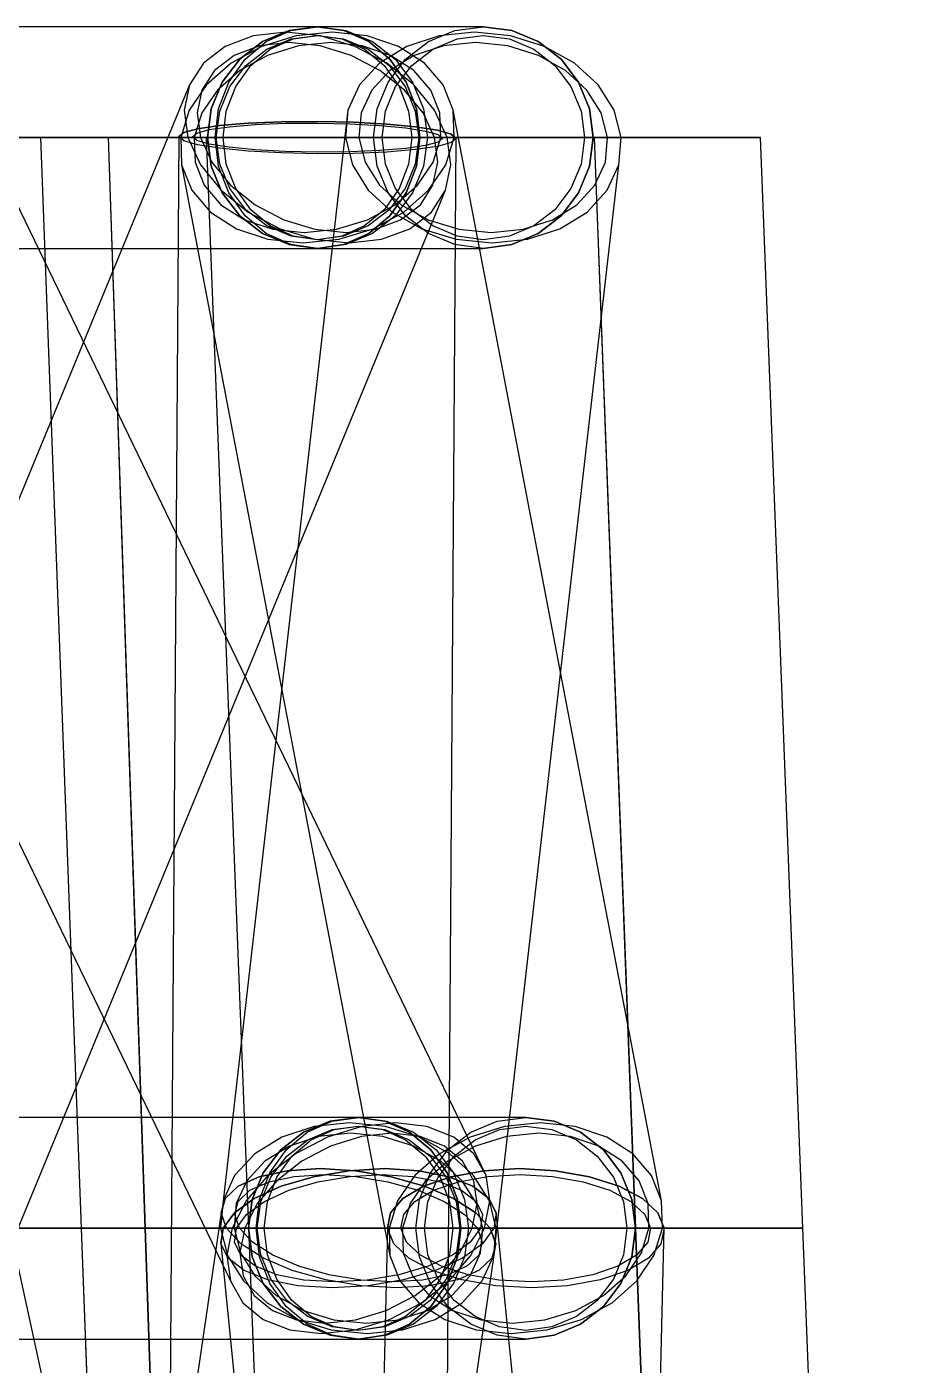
# Model space of a CAD drawing. Header units: millimetres. Extents: x -123812 to 252100, y -3000 to 639000.
# Drawn here: x 8085 to 9703, y 494749 to 497203 of the extents above; entities that cross this region are included whole.
import ezdxf

# ---------------------------------------------------------------- set-up
doc = ezdxf.new("R2010")
doc.units = ezdxf.units.MM
doc.layers.add('D-STR-STRC', color=7, linetype='Continuous', lineweight=25)

msp = doc.modelspace()

# ---------------------------------------------------------------- linework, layer by layer
at = {"layer": 'D-STR-STRC'}
for points in [[(8029.2, 494903.4), (8853.1, 496903.4), (8862.9, 496950), (8855.9, 497000), (8832.8, 497050), (8795.1, 497096.6), (8745.2, 497136.5), (8686.8, 497167.2), (8623.6, 497186.5), (8560.1, 497193.1), (8500.6, 497186.5), (8449, 497167.2), (8409, 497136.5), (8383.3, 497096.6), (7559.3, 495096.6)], [(7726.9, 496796.8), (8618.2, 496796.8), (8666.8, 496803.7), (8712.1, 496824), (8751, 496856.3), (8780.8, 496898.4), (8799.5, 496947.4), (8805.9, 497000), (8799.5, 497052.6), (8780.8, 497101.6), (8751, 497143.7), (8712.1, 497176), (8666.8, 497196.3), (8618.2, 497203.2), (7726.9, 497203.2)], [(7726.9, 496796.8), (8618.2, 496796.8), (8666.8, 496803.7), (8712.1, 496824), (8751, 496856.3), (8780.8, 496898.4), (8799.5, 496947.4), (8805.9, 497000), (8799.5, 497052.6), (8780.8, 497101.6), (8751, 497143.7), (8712.1, 497176), (8666.8, 497196.3), (8618.2, 497203.2), (7726.9, 497203.2)], [(7492.5, 496903.4), (8458.9, 494903.4), (8481.6, 494863.5), (8518.7, 494832.8), (8567.6, 494813.5), (8625.2, 494806.9), (8687.4, 494813.5), (8750, 494832.8), (8808.7, 494863.5), (8859.6, 494903.4), (8899.2, 494950), (8924.7, 495000), (8934.4, 495050), (8927.7, 495096.6), (7961.3, 497096.6)], [(8721.8, 474998.3), (8872.2, 496998.3), (8863.5, 497006), (8838.2, 497013.3), (8797.8, 497019.7), (8745.2, 497024.8), (8683.9, 497028.1), (8618.2, 497029.6), (8552.5, 497029), (8491.2, 497026.5), (8438.6, 497022.1), (8398.2, 497016.3), (8372.9, 497009.3), (8364.2, 497001.7), (8213.8, 475001.7)], [(7794.2, 494796.8), (8693.3, 494796.8), (8741.9, 494803.7), (8787.2, 494824), (8826.1, 494856.3), (8855.9, 494898.4), (8874.7, 494947.4), (8881.1, 495000), (8874.7, 495052.6), (8855.9, 495101.6), (8826.1, 495143.7), (8787.2, 495176), (8741.9, 495196.3), (8693.3, 495203.2), (7794.2, 495203.2)], [(7794.2, 494796.8), (8693.3, 494796.8), (8741.9, 494803.7), (8787.2, 494824), (8826.1, 494856.3), (8855.9, 494898.4), (8874.7, 494947.4), (8881.1, 495000), (8874.7, 495052.6), (8855.9, 495101.6), (8826.1, 495143.7), (8787.2, 495176), (8741.9, 495196.3), (8693.3, 495203.2), (7794.2, 495203.2)], [(9129.2, 490054.6), (8042.3, 495054.6), (8028, 495077.3), (7997.8, 495094.6), (7953.8, 495105.5), (7898.8, 495109.3), (7836.8, 495105.5), (7771.8, 495094.6), (7708.4, 495077.3), (7650.8, 495054.6), (7603, 495028.3), (7568.2, 495000), (7548.8, 494971.7), (7546.2, 494945.4), (8633.1, 489945.4)], [(8214.3, 489971.7), (8945.1, 494971.7), (8935.1, 495000), (8908.7, 495028.3), (8867.5, 495054.6), (8814.6, 495077.3), (8753.3, 495094.6), (8688, 495105.5), (8623, 495109.3), (8562.8, 495105.5), (8511.6, 495094.6), (8472.7, 495077.3), (8448.8, 495054.6), (8441.6, 495028.3), (7710.9, 490028.3)], [(9446.8, 490028.3), (8945.7, 495028.3), (8932.5, 495054.6), (8903, 495077.3), (8859.3, 495094.6), (8804.2, 495105.5), (8741.6, 495109.3), (8675.6, 495105.5), (8610.9, 495094.6), (8551.8, 495077.3), (8502.4, 495054.6), (8466, 495028.3), (8445, 495000), (8441, 494971.7), (8942.1, 489971.7)], [(9134.8, 490000), (9253.7, 495000), (9242.1, 495028.3), (9214, 495054.6), (9171.3, 495077.3), (9116.9, 495094.6), (9054.6, 495105.5), (8988.6, 495109.3), (8923.3, 495105.5), (8863.3, 495094.6), (8812.5, 495077.3), (8774.6, 495054.6), (8752, 495028.3), (8746.3, 495000), (8627.5, 490000)]]:
    msp.add_lwpolyline(points, dxfattribs=at)
for points in [[(8367.6, 497000), (8369.2, 496950), (8751, 494950), (8769.5, 494903.4), (8803.8, 494863.5), (8851.4, 494832.8), (8909.1, 494813.5), (8973.1, 494806.9), (9038.9, 494813.5), (9102, 494832.8), (9158.2, 494863.5), (9203.6, 494903.4), (9235.1, 494950), (9250.6, 495000), (9249, 495050), (8867.2, 497050), (8848.7, 497096.6), (8814.4, 497136.5), (8766.8, 497167.2), (8709.1, 497186.5), (8645.1, 497193.1), (8579.3, 497186.5), (8516.2, 497167.2), (8460, 497136.5), (8414.6, 497096.6), (8383.1, 497050)], [(8367.6, 497000), (8369.2, 496950), (8387.7, 496903.4), (8422, 496863.5), (8469.6, 496832.8), (8527.3, 496813.5), (8591.3, 496806.9), (8657.1, 496813.5), (8720.2, 496832.8), (8776.4, 496863.5), (8821.8, 496903.4), (8853.3, 496950), (8868.8, 497000), (8867.2, 497050), (8848.7, 497096.6), (8814.4, 497136.5), (8766.8, 497167.2), (8709.1, 497186.5), (8645.1, 497193.1), (8579.3, 497186.5), (8516.2, 497167.2), (8460, 497136.5), (8414.6, 497096.6), (8383.1, 497050)], [(8380.5, 497000), (8403.6, 496950), (8441.4, 496903.4), (8491.2, 496863.5), (8549.6, 496832.8), (8612.8, 496813.5), (8676.3, 496806.9), (8735.8, 496813.5), (8787.4, 496832.8), (8827.4, 496863.5), (8853.1, 496903.4), (8862.9, 496950), (8855.9, 497000), (8832.8, 497050), (8795.1, 497096.6), (8745.2, 497136.5), (8686.8, 497167.2), (8623.6, 497186.5), (8560.1, 497193.1), (8500.6, 497186.5), (8449, 497167.2), (8409, 497136.5), (8383.3, 497096.6), (8373.5, 497050)], [(8416.7, 497000), (8423.6, 496947.4), (8443.7, 496898.4), (8475.8, 496856.3), (8517.5, 496824), (8566.1, 496803.7), (8618.2, 496796.8), (8922.2, 496796.8), (8974.4, 496803.7), (9023, 496824), (9064.7, 496856.3), (9096.7, 496898.4), (9116.8, 496947.4), (9123.7, 497000), (9116.8, 497052.6), (9096.7, 497101.6), (9064.7, 497143.7), (9023, 497176), (8974.4, 497196.3), (8922.2, 497203.2), (8618.2, 497203.2), (8566.1, 497196.3), (8517.5, 497176), (8475.8, 497143.7), (8443.7, 497101.6), (8423.6, 497052.6)], [(8819.7, 497000), (8812.8, 496947.4), (8792.7, 496898.4), (8760.7, 496856.3), (8718.9, 496824), (8670.3, 496803.7), (8618.2, 496796.8), (8566.1, 496803.7), (8517.5, 496824), (8475.8, 496856.3), (8443.7, 496898.4), (8423.6, 496947.4), (8416.7, 497000), (8423.6, 497052.6), (8443.7, 497101.6), (8475.8, 497143.7), (8517.5, 497176), (8566.1, 497196.3), (8618.2, 497203.2), (8670.3, 497196.3), (8718.9, 497176), (8760.7, 497143.7), (8792.7, 497101.6), (8812.8, 497052.6)], [(8416.7, 497000), (8423.6, 496947.4), (8443.7, 496898.4), (8475.8, 496856.3), (8517.5, 496824), (8566.1, 496803.7), (8618.2, 496796.8), (8922.2, 496796.8), (8974.4, 496803.7), (9023, 496824), (9064.7, 496856.3), (9096.7, 496898.4), (9116.8, 496947.4), (9123.7, 497000), (9116.8, 497052.6), (9096.7, 497101.6), (9064.7, 497143.7), (9023, 497176), (8974.4, 497196.3), (8922.2, 497203.2), (8618.2, 497203.2), (8566.1, 497196.3), (8517.5, 497176), (8475.8, 497143.7), (8443.7, 497101.6), (8423.6, 497052.6)], [(8819.7, 497000), (8812.8, 496947.4), (8792.7, 496898.4), (8760.7, 496856.3), (8718.9, 496824), (8670.3, 496803.7), (8618.2, 496796.8), (8566.1, 496803.7), (8517.5, 496824), (8475.8, 496856.3), (8443.7, 496898.4), (8423.6, 496947.4), (8416.7, 497000), (8423.6, 497052.6), (8443.7, 497101.6), (8475.8, 497143.7), (8517.5, 497176), (8566.1, 497196.3), (8618.2, 497203.2), (8670.3, 497196.3), (8718.9, 497176), (8760.7, 497143.7), (8792.7, 497101.6), (8812.8, 497052.6)], [(8805.9, 497000), (8799.5, 496947.4), (8780.8, 496898.4), (8751, 496856.3), (8712.1, 496824), (8666.8, 496803.7), (8618.2, 496796.8), (8569.6, 496803.7), (8524.3, 496824), (8485.5, 496856.3), (8455.6, 496898.4), (8436.9, 496947.4), (8430.5, 497000), (8436.9, 497052.6), (8455.6, 497101.6), (8485.5, 497143.7), (8524.3, 497176), (8569.6, 497196.3), (8618.2, 497203.2), (8666.8, 497196.3), (8712.1, 497176), (8751, 497143.7), (8780.8, 497101.6), (8799.5, 497052.6)], [(8805.9, 497000), (8799.5, 496947.4), (8780.8, 496898.4), (8751, 496856.3), (8712.1, 496824), (8666.8, 496803.7), (8618.2, 496796.8), (8569.6, 496803.7), (8524.3, 496824), (8485.5, 496856.3), (8455.6, 496898.4), (8436.9, 496947.4), (8430.5, 497000), (8436.9, 497052.6), (8455.6, 497101.6), (8485.5, 497143.7), (8524.3, 497176), (8569.6, 497196.3), (8618.2, 497203.2), (8666.8, 497196.3), (8712.1, 497176), (8751, 497143.7), (8780.8, 497101.6), (8799.5, 497052.6)], [(8803.8, 497000), (8797.5, 496951.5), (8778.9, 496906.4), (8749.4, 496867.6), (8711, 496837.9), (8666.2, 496819.2), (8618.2, 496812.8), (8570.2, 496819.2), (8525.4, 496837.9), (8487, 496867.6), (8457.5, 496906.4), (8438.9, 496951.5), (8432.6, 497000), (8438.9, 497048.5), (8457.5, 497093.6), (8487, 497132.4), (8525.4, 497162.1), (8570.2, 497180.8), (8618.2, 497187.2), (8666.2, 497180.8), (8711, 497162.1), (8749.4, 497132.4), (8778.9, 497093.6), (8797.5, 497048.5)], [(8803.8, 497000), (8797.5, 496951.5), (8778.9, 496906.4), (8749.4, 496867.6), (8711, 496837.9), (8666.2, 496819.2), (8618.2, 496812.8), (8570.2, 496819.2), (8525.4, 496837.9), (8487, 496867.6), (8457.5, 496906.4), (8438.9, 496951.5), (8432.6, 497000), (8438.9, 497048.5), (8457.5, 497093.6), (8487, 497132.4), (8525.4, 497162.1), (8570.2, 497180.8), (8618.2, 497187.2), (8666.2, 497180.8), (8711, 497162.1), (8749.4, 497132.4), (8778.9, 497093.6), (8797.5, 497048.5)], [(8440.5, 495000), (8453.3, 494950), (8482.5, 494903.4), (8526, 494863.5), (8580.9, 494832.8), (8643.5, 494813.5), (8709.5, 494806.9), (8774.3, 494813.5), (8833.7, 494832.8), (8883.5, 494863.5), (8920.3, 494903.4), (8941.7, 494950), (9170.6, 496950), (9175, 497000), (9162.2, 497050), (9133.1, 497096.6), (9089.6, 497136.5), (9034.6, 497167.2), (8972.1, 497186.5), (8906.1, 497193.1), (8841.2, 497186.5), (8781.9, 497167.2), (8732.1, 497136.5), (8695.2, 497096.6), (8673.9, 497050), (8445, 495050)], [(8791.2, 497000), (8785.3, 496951.5), (8768, 496906.4), (8740.5, 496867.6), (8704.7, 496837.9), (8663, 496819.2), (8618.2, 496812.8), (8573.4, 496819.2), (8531.7, 496837.9), (8495.9, 496867.6), (8468.4, 496906.4), (8451.1, 496951.5), (8445.3, 497000), (8451.1, 497048.5), (8468.4, 497093.6), (8495.9, 497132.4), (8531.7, 497162.1), (8573.4, 497180.8), (8618.2, 497187.2), (8663, 497180.8), (8704.7, 497162.1), (8740.5, 497132.4), (8768, 497093.6), (8785.3, 497048.5)], [(8791.2, 497000), (8785.3, 496951.5), (8768, 496906.4), (8740.5, 496867.6), (8704.7, 496837.9), (8663, 496819.2), (8618.2, 496812.8), (8573.4, 496819.2), (8531.7, 496837.9), (8495.9, 496867.6), (8468.4, 496906.4), (8451.1, 496951.5), (8445.3, 497000), (8451.1, 497048.5), (8468.4, 497093.6), (8495.9, 497132.4), (8531.7, 497162.1), (8573.4, 497180.8), (8618.2, 497187.2), (8663, 497180.8), (8704.7, 497162.1), (8740.5, 497132.4), (8768, 497093.6), (8785.3, 497048.5)], [(8669.4, 497000), (8682.2, 496950), (8711.4, 496903.4), (8754.9, 496863.5), (8809.8, 496832.8), (8872.4, 496813.5), (8938.4, 496806.9), (9003.2, 496813.5), (9062.6, 496832.8), (9112.4, 496863.5), (9149.2, 496903.4), (9170.6, 496950), (9175, 497000), (9162.2, 497050), (9133.1, 497096.6), (9089.6, 497136.5), (9034.6, 497167.2), (8972.1, 497186.5), (8906.1, 497193.1), (8841.2, 497186.5), (8781.9, 497167.2), (8732.1, 497136.5), (8695.2, 497096.6), (8673.9, 497050)], [(9123.7, 497000), (9116.8, 496947.4), (9096.7, 496898.4), (9064.7, 496856.3), (9023, 496824), (8974.4, 496803.7), (8922.2, 496796.8), (8870.1, 496803.7), (8821.5, 496824), (8779.8, 496856.3), (8747.8, 496898.4), (8727.6, 496947.4), (8720.8, 497000), (8727.6, 497052.6), (8747.8, 497101.6), (8779.8, 497143.7), (8821.5, 497176), (8870.1, 497196.3), (8922.2, 497203.2), (8974.4, 497196.3), (9023, 497176), (9064.7, 497143.7), (9096.7, 497101.6), (9116.8, 497052.6)], [(9123.7, 497000), (9116.8, 496947.4), (9096.7, 496898.4), (9064.7, 496856.3), (9023, 496824), (8974.4, 496803.7), (8922.2, 496796.8), (8870.1, 496803.7), (8821.5, 496824), (8779.8, 496856.3), (8747.8, 496898.4), (8727.6, 496947.4), (8720.8, 497000), (8727.6, 497052.6), (8747.8, 497101.6), (8779.8, 497143.7), (8821.5, 497176), (8870.1, 497196.3), (8922.2, 497203.2), (8974.4, 497196.3), (9023, 497176), (9064.7, 497143.7), (9096.7, 497101.6), (9116.8, 497052.6)], [(9107.8, 497000), (9101.5, 496951.5), (9083, 496906.4), (9053.5, 496867.6), (9015, 496837.9), (8970.3, 496819.2), (8922.2, 496812.8), (8874.2, 496819.2), (8829.4, 496837.9), (8791, 496867.6), (8761.5, 496906.4), (8742.9, 496951.5), (8736.6, 497000), (8742.9, 497048.5), (8761.5, 497093.6), (8791, 497132.4), (8829.4, 497162.1), (8874.2, 497180.8), (8922.2, 497187.2), (8970.3, 497180.8), (9015, 497162.1), (9053.5, 497132.4), (9083, 497093.6), (9101.5, 497048.5)], [(9107.8, 497000), (9101.5, 496951.5), (9083, 496906.4), (9053.5, 496867.6), (9015, 496837.9), (8970.3, 496819.2), (8922.2, 496812.8), (8874.2, 496819.2), (8829.4, 496837.9), (8791, 496867.6), (8761.5, 496906.4), (8742.9, 496951.5), (8736.6, 497000), (8742.9, 497048.5), (8761.5, 497093.6), (8791, 497132.4), (8829.4, 497162.1), (8874.2, 497180.8), (8922.2, 497187.2), (8970.3, 497180.8), (9015, 497162.1), (9053.5, 497132.4), (9083, 497093.6), (9101.5, 497048.5)], [(8392.3, 497000), (8393.7, 496954.9), (8410.4, 496913), (8441.3, 496876.9), (8484.2, 496849.2), (8536.3, 496831.8), (8593.9, 496825.9), (8653.2, 496831.8), (8710.2, 496849.2), (8760.8, 496876.9), (8801.7, 496913), (8830.2, 496954.9), (8844.1, 497000), (8842.7, 497045.1), (8826, 497087), (8795.1, 497123.1), (8752.2, 497150.8), (8700.1, 497168.2), (8642.5, 497174.1), (8583.2, 497168.2), (8526.3, 497150.8), (8475.6, 497123.1), (8434.7, 497087), (8406.3, 497045.1)], [(8403.9, 497000), (8424.7, 496954.9), (8458.8, 496913), (8503.7, 496876.9), (8556.4, 496849.2), (8613.3, 496831.8), (8670.6, 496825.9), (8724.3, 496831.8), (8770.7, 496849.2), (8806.8, 496876.9), (8830, 496913), (8838.8, 496954.9), (8832.5, 497000), (8811.7, 497045.1), (8777.6, 497087), (8732.7, 497123.1), (8680, 497150.8), (8623.1, 497168.2), (8565.8, 497174.1), (8512.1, 497168.2), (8465.7, 497150.8), (8429.6, 497123.1), (8406.4, 497087), (8397.6, 497045.1)], [(8694.3, 497000), (8705.9, 496954.9), (8732.1, 496913), (8771.4, 496876.9), (8820.9, 496849.2), (8877.3, 496831.8), (8936.8, 496825.9), (8995.3, 496831.8), (9048.8, 496849.2), (9093.7, 496876.9), (9126.9, 496913), (9146.1, 496954.9), (9150.1, 497000), (9138.6, 497045.1), (9112.3, 497087), (9073.1, 497123.1), (9023.6, 497150.8), (8967.2, 497168.2), (8907.7, 497174.1), (8849.2, 497168.2), (8795.7, 497150.8), (8750.8, 497123.1), (8717.6, 497087), (8698.3, 497045.1)], [(8618.2, 496970.4), (8552.5, 496971.9), (8491.2, 496975.2), (8438.6, 496980.3), (8398.2, 496986.7), (8372.9, 496994), (8364.2, 497001.7), (8372.9, 497009.3), (8398.2, 497016.3), (8438.6, 497022.1), (8491.2, 497026.5), (8552.5, 497029), (8618.2, 497029.6), (8683.9, 497028.1), (8745.2, 497024.8), (8797.8, 497019.7), (8838.2, 497013.3), (8863.5, 497006), (8872.2, 496998.3), (8863.5, 496990.7), (8838.2, 496983.7), (8797.8, 496977.9), (8745.2, 496973.5), (8683.9, 496971)], [(8618.2, 496973.3), (8558.9, 496974.6), (8503.7, 496977.7), (8456.3, 496982.2), (8419.9, 496988), (8397, 496994.6), (8389.2, 497001.5), (8397, 497008.4), (8419.9, 497014.7), (8456.3, 497019.9), (8503.7, 497023.9), (8558.9, 497026.2), (8618.2, 497026.7), (8677.5, 497025.4), (8732.7, 497022.3), (8780.1, 497017.8), (8816.5, 497012), (8839.4, 497005.4), (8847.2, 496998.5), (8839.4, 496991.6), (8816.5, 496985.3), (8780.1, 496980.1), (8732.7, 496976.1), (8677.5, 496973.8)], [(7218.9, 497000), (7285.8, 495000), (8302.7, 495000), (8234.9, 497000)], [(8234.9, 497000), (8217.6, 497000), (8166.8, 497000), (8086.1, 497000), (7980.9, 497000), (7858.4, 497000), (7726.9, 497000), (7595.4, 497000), (7472.9, 497000), (7367.7, 497000), (7286.9, 497000), (7236.2, 497000), (7218.9, 497000), (7236.2, 497000), (7286.9, 497000), (7367.7, 497000), (7472.9, 497000), (7595.4, 497000), (7726.9, 497000), (7858.4, 497000), (7980.9, 497000), (8086.1, 497000), (8166.8, 497000), (8217.6, 497000)], [(7218.9, 497000), (7286, 495000), (8302.4, 495000), (8234.9, 497000)], [(8234.9, 497000), (8217.6, 497000), (8166.8, 497000), (8086.1, 497000), (7980.9, 497000), (7858.4, 497000), (7726.9, 497000), (7595.4, 497000), (7472.9, 497000), (7367.7, 497000), (7286.9, 497000), (7236.2, 497000), (7218.9, 497000), (7236.2, 497000), (7286.9, 497000), (7367.7, 497000), (7472.9, 497000), (7595.4, 497000), (7726.9, 497000), (7858.4, 497000), (7980.9, 497000), (8086.1, 497000), (8166.8, 497000), (8217.6, 497000)], [(8174.9, 497000), (8159.6, 497000), (8114.9, 497000), (8043.7, 497000), (7950.9, 497000), (7842.8, 497000), (7726.9, 497000), (7610.9, 497000), (7502.9, 497000), (7410.1, 497000), (7338.9, 497000), (7294.1, 497000), (7278.9, 497000), (7294.1, 497000), (7338.9, 497000), (7410.1, 497000), (7502.9, 497000), (7610.9, 497000), (7726.9, 497000), (7842.8, 497000), (7950.9, 497000), (8043.7, 497000), (8114.9, 497000), (8159.6, 497000)], [(8174.9, 497000), (8159.6, 497000), (8114.9, 497000), (8043.7, 497000), (7950.9, 497000), (7842.8, 497000), (7726.9, 497000), (7610.9, 497000), (7502.9, 497000), (7410.1, 497000), (7338.9, 497000), (7294.1, 497000), (7278.9, 497000), (7294.1, 497000), (7338.9, 497000), (7410.1, 497000), (7502.9, 497000), (7610.9, 497000), (7726.9, 497000), (7842.8, 497000), (7950.9, 497000), (8043.7, 497000), (8114.9, 497000), (8159.6, 497000)], [(8110.2, 497000), (8184.9, 495000), (9201.8, 495000), (9126.2, 497000)], [(9126.2, 497000), (9108.9, 497000), (9058.1, 497000), (8977.4, 497000), (8872.2, 497000), (8749.7, 497000), (8618.2, 497000), (8486.7, 497000), (8364.2, 497000), (8259, 497000), (8178.3, 497000), (8127.5, 497000), (8110.2, 497000), (8127.5, 497000), (8178.3, 497000), (8259, 497000), (8364.2, 497000), (8486.7, 497000), (8618.2, 497000), (8749.7, 497000), (8872.2, 497000), (8977.4, 497000), (9058.1, 497000), (9108.9, 497000)], [(8110.2, 497000), (8185.1, 495000), (9201.5, 495000), (9126.2, 497000)], [(9126.2, 497000), (9108.9, 497000), (9058.1, 497000), (8977.4, 497000), (8872.2, 497000), (8749.7, 497000), (8618.2, 497000), (8486.7, 497000), (8364.2, 497000), (8259, 497000), (8178.3, 497000), (8127.5, 497000), (8110.2, 497000), (8127.5, 497000), (8178.3, 497000), (8259, 497000), (8364.2, 497000), (8486.7, 497000), (8618.2, 497000), (8749.7, 497000), (8872.2, 497000), (8977.4, 497000), (9058.1, 497000), (9108.9, 497000)], [(9066.2, 497000), (9050.9, 497000), (9006.2, 497000), (8935, 497000), (8842.2, 497000), (8734.2, 497000), (8618.2, 497000), (8502.3, 497000), (8394.2, 497000), (8301.4, 497000), (8230.2, 497000), (8185.5, 497000), (8170.2, 497000), (8185.5, 497000), (8230.2, 497000), (8301.4, 497000), (8394.2, 497000), (8502.3, 497000), (8618.2, 497000), (8734.2, 497000), (8842.2, 497000), (8935, 497000), (9006.2, 497000), (9050.9, 497000)], [(9066.2, 497000), (9050.9, 497000), (9006.2, 497000), (8935, 497000), (8842.2, 497000), (8734.2, 497000), (8618.2, 497000), (8502.3, 497000), (8394.2, 497000), (8301.4, 497000), (8230.2, 497000), (8185.5, 497000), (8170.2, 497000), (8185.5, 497000), (8230.2, 497000), (8301.4, 497000), (8394.2, 497000), (8502.3, 497000), (8618.2, 497000), (8734.2, 497000), (8842.2, 497000), (8935, 497000), (9006.2, 497000), (9050.9, 497000)], [(8414.2, 497000), (8491.8, 495000), (9508.2, 495000), (9430.2, 497000)], [(9430.2, 497000), (9412.9, 497000), (9362.2, 497000), (9281.4, 497000), (9176.2, 497000), (9053.7, 497000), (8922.2, 497000), (8790.7, 497000), (8668.2, 497000), (8563, 497000), (8482.3, 497000), (8431.5, 497000), (8414.2, 497000), (8431.5, 497000), (8482.3, 497000), (8563, 497000), (8668.2, 497000), (8790.7, 497000), (8922.2, 497000), (9053.7, 497000), (9176.2, 497000), (9281.4, 497000), (9362.2, 497000), (9412.9, 497000)], [(9370.2, 497000), (9355, 497000), (9310.2, 497000), (9239, 497000), (9146.2, 497000), (9038.2, 497000), (8922.2, 497000), (8806.3, 497000), (8698.2, 497000), (8605.4, 497000), (8534.2, 497000), (8489.5, 497000), (8474.2, 497000), (8489.5, 497000), (8534.2, 497000), (8605.4, 497000), (8698.2, 497000), (8806.3, 497000), (8922.2, 497000), (9038.2, 497000), (9146.2, 497000), (9239, 497000), (9310.2, 497000), (9355, 497000)], [(8491.9, 495000), (8498.7, 494947.4), (8518.9, 494898.4), (8550.9, 494856.3), (8592.6, 494824), (8641.2, 494803.7), (8693.3, 494796.8), (9000, 494796.8), (9052.1, 494803.7), (9100.7, 494824), (9142.5, 494856.3), (9174.5, 494898.4), (9194.6, 494947.4), (9201.5, 495000), (9194.6, 495052.6), (9174.5, 495101.6), (9142.5, 495143.7), (9100.7, 495176), (9052.1, 495196.3), (9000, 495203.2), (8693.3, 495203.2), (8641.2, 495196.3), (8592.6, 495176), (8550.9, 495143.7), (8518.9, 495101.6), (8498.7, 495052.6)], [(8894.8, 495000), (8887.9, 494947.4), (8867.8, 494898.4), (8835.8, 494856.3), (8794.1, 494824), (8745.5, 494803.7), (8693.3, 494796.8), (8641.2, 494803.7), (8592.6, 494824), (8550.9, 494856.3), (8518.9, 494898.4), (8498.7, 494947.4), (8491.9, 495000), (8498.7, 495052.6), (8518.9, 495101.6), (8550.9, 495143.7), (8592.6, 495176), (8641.2, 495196.3), (8693.3, 495203.2), (8745.5, 495196.3), (8794.1, 495176), (8835.8, 495143.7), (8867.8, 495101.6), (8887.9, 495052.6)], [(8491.9, 495000), (8498.7, 494947.4), (8518.9, 494898.4), (8550.9, 494856.3), (8592.6, 494824), (8641.2, 494803.7), (8693.3, 494796.8), (9000, 494796.8), (9052.1, 494803.7), (9100.7, 494824), (9142.5, 494856.3), (9174.5, 494898.4), (9194.6, 494947.4), (9201.5, 495000), (9194.6, 495052.6), (9174.5, 495101.6), (9142.5, 495143.7), (9100.7, 495176), (9052.1, 495196.3), (9000, 495203.2), (8693.3, 495203.2), (8641.2, 495196.3), (8592.6, 495176), (8550.9, 495143.7), (8518.9, 495101.6), (8498.7, 495052.6)], [(8894.8, 495000), (8887.9, 494947.4), (8867.8, 494898.4), (8835.8, 494856.3), (8794.1, 494824), (8745.5, 494803.7), (8693.3, 494796.8), (8641.2, 494803.7), (8592.6, 494824), (8550.9, 494856.3), (8518.9, 494898.4), (8498.7, 494947.4), (8491.9, 495000), (8498.7, 495052.6), (8518.9, 495101.6), (8550.9, 495143.7), (8592.6, 495176), (8641.2, 495196.3), (8693.3, 495203.2), (8745.5, 495196.3), (8794.1, 495176), (8835.8, 495143.7), (8867.8, 495101.6), (8887.9, 495052.6)], [(8881.1, 495000), (8874.7, 494947.4), (8855.9, 494898.4), (8826.1, 494856.3), (8787.2, 494824), (8741.9, 494803.7), (8693.3, 494796.8), (8644.7, 494803.7), (8599.5, 494824), (8560.6, 494856.3), (8530.8, 494898.4), (8512, 494947.4), (8505.6, 495000), (8512, 495052.6), (8530.8, 495101.6), (8560.6, 495143.7), (8599.5, 495176), (8644.7, 495196.3), (8693.3, 495203.2), (8741.9, 495196.3), (8787.2, 495176), (8826.1, 495143.7), (8855.9, 495101.6), (8874.7, 495052.6)], [(8881.1, 495000), (8874.7, 494947.4), (8855.9, 494898.4), (8826.1, 494856.3), (8787.2, 494824), (8741.9, 494803.7), (8693.3, 494796.8), (8644.7, 494803.7), (8599.5, 494824), (8560.6, 494856.3), (8530.8, 494898.4), (8512, 494947.4), (8505.6, 495000), (8512, 495052.6), (8530.8, 495101.6), (8560.6, 495143.7), (8599.5, 495176), (8644.7, 495196.3), (8693.3, 495203.2), (8741.9, 495196.3), (8787.2, 495176), (8826.1, 495143.7), (8855.9, 495101.6), (8874.7, 495052.6)], [(9201.5, 495000), (9194.6, 494947.4), (9174.5, 494898.4), (9142.5, 494856.3), (9100.7, 494824), (9052.1, 494803.7), (9000, 494796.8), (8947.9, 494803.7), (8899.3, 494824), (8857.5, 494856.3), (8825.5, 494898.4), (8805.4, 494947.4), (8798.5, 495000), (8805.4, 495052.6), (8825.5, 495101.6), (8857.5, 495143.7), (8899.3, 495176), (8947.9, 495196.3), (9000, 495203.2), (9052.1, 495196.3), (9100.7, 495176), (9142.5, 495143.7), (9174.5, 495101.6), (9194.6, 495052.6)], [(9201.5, 495000), (9194.6, 494947.4), (9174.5, 494898.4), (9142.5, 494856.3), (9100.7, 494824), (9052.1, 494803.7), (9000, 494796.8), (8947.9, 494803.7), (8899.3, 494824), (8857.5, 494856.3), (8825.5, 494898.4), (8805.4, 494947.4), (8798.5, 495000), (8805.4, 495052.6), (8825.5, 495101.6), (8857.5, 495143.7), (8899.3, 495176), (8947.9, 495196.3), (9000, 495203.2), (9052.1, 495196.3), (9100.7, 495176), (9142.5, 495143.7), (9174.5, 495101.6), (9194.6, 495052.6)], [(8440.5, 495000), (8453.3, 494950), (8482.5, 494903.4), (8526, 494863.5), (8580.9, 494832.8), (8643.5, 494813.5), (8709.5, 494806.9), (8774.3, 494813.5), (8833.7, 494832.8), (8883.5, 494863.5), (8920.3, 494903.4), (8941.7, 494950), (8946.1, 495000), (8933.3, 495050), (8904.2, 495096.6), (8860.7, 495136.5), (8805.7, 495167.2), (8743.2, 495186.5), (8677.2, 495193.1), (8612.3, 495186.5), (8553, 495167.2), (8503.2, 495136.5), (8466.3, 495096.6), (8445, 495050)], [(8462, 495000), (8452.2, 494950), (8458.9, 494903.4), (8481.6, 494863.5), (8518.7, 494832.8), (8567.6, 494813.5), (8625.2, 494806.9), (8687.4, 494813.5), (8750, 494832.8), (8808.7, 494863.5), (8859.6, 494903.4), (8899.2, 494950), (8924.7, 495000), (8934.4, 495050), (8927.7, 495096.6), (8905.1, 495136.5), (8868, 495167.2), (8819, 495186.5), (8761.5, 495193.1), (8699.3, 495186.5), (8636.7, 495167.2), (8577.9, 495136.5), (8527.1, 495096.6), (8487.5, 495050)], [(8465.4, 495000), (8477, 494954.9), (8503.2, 494913), (8542.5, 494876.9), (8592, 494849.2), (8648.4, 494831.8), (8707.9, 494825.9), (8766.4, 494831.8), (8819.9, 494849.2), (8864.8, 494876.9), (8898, 494913), (8917.2, 494954.9), (8921.2, 495000), (8909.7, 495045.1), (8883.4, 495087), (8844.2, 495123.1), (8794.7, 495150.8), (8738.3, 495168.2), (8678.8, 495174.1), (8620.3, 495168.2), (8566.8, 495150.8), (8521.9, 495123.1), (8488.7, 495087), (8469.4, 495045.1)], [(8484.8, 495000), (8476, 494954.9), (8482, 494913), (8502.4, 494876.9), (8535.9, 494849.2), (8580, 494831.8), (8631.9, 494825.9), (8688, 494831.8), (8744.4, 494849.2), (8797.4, 494876.9), (8843.2, 494913), (8878.9, 494954.9), (8901.9, 495000), (8910.7, 495045.1), (8904.7, 495087), (8884.2, 495123.1), (8850.8, 495150.8), (8806.6, 495168.2), (8754.8, 495174.1), (8698.7, 495168.2), (8642.2, 495150.8), (8589.3, 495123.1), (8543.4, 495087), (8507.8, 495045.1)], [(8878.9, 495000), (8872.6, 494951.5), (8854.1, 494906.4), (8824.6, 494867.6), (8786.1, 494837.9), (8741.4, 494819.2), (8693.3, 494812.8), (8645.3, 494819.2), (8600.5, 494837.9), (8562.1, 494867.6), (8532.6, 494906.4), (8514.1, 494951.5), (8507.7, 495000), (8514.1, 495048.5), (8532.6, 495093.6), (8562.1, 495132.4), (8600.5, 495162.1), (8645.3, 495180.8), (8693.3, 495187.2), (8741.4, 495180.8), (8786.1, 495162.1), (8824.6, 495132.4), (8854.1, 495093.6), (8872.6, 495048.5)], [(8878.9, 495000), (8872.6, 494951.5), (8854.1, 494906.4), (8824.6, 494867.6), (8786.1, 494837.9), (8741.4, 494819.2), (8693.3, 494812.8), (8645.3, 494819.2), (8600.5, 494837.9), (8562.1, 494867.6), (8532.6, 494906.4), (8514.1, 494951.5), (8507.7, 495000), (8514.1, 495048.5), (8532.6, 495093.6), (8562.1, 495132.4), (8600.5, 495162.1), (8645.3, 495180.8), (8693.3, 495187.2), (8741.4, 495180.8), (8786.1, 495162.1), (8824.6, 495132.4), (8854.1, 495093.6), (8872.6, 495048.5)], [(8866.3, 495000), (8860.4, 494951.5), (8843.1, 494906.4), (8815.6, 494867.6), (8779.8, 494837.9), (8738.1, 494819.2), (8693.3, 494812.8), (8648.6, 494819.2), (8606.9, 494837.9), (8571, 494867.6), (8543.6, 494906.4), (8526.3, 494951.5), (8520.4, 495000), (8526.3, 495048.5), (8543.6, 495093.6), (8571, 495132.4), (8606.9, 495162.1), (8648.6, 495180.8), (8693.3, 495187.2), (8738.1, 495180.8), (8779.8, 495162.1), (8815.6, 495132.4), (8843.1, 495093.6), (8860.4, 495048.5)], [(8866.3, 495000), (8860.4, 494951.5), (8843.1, 494906.4), (8815.6, 494867.6), (8779.8, 494837.9), (8738.1, 494819.2), (8693.3, 494812.8), (8648.6, 494819.2), (8606.9, 494837.9), (8571, 494867.6), (8543.6, 494906.4), (8526.3, 494951.5), (8520.4, 495000), (8526.3, 495048.5), (8543.6, 495093.6), (8571, 495132.4), (8606.9, 495162.1), (8648.6, 495180.8), (8693.3, 495187.2), (8738.1, 495180.8), (8779.8, 495162.1), (8815.6, 495132.4), (8843.1, 495093.6), (8860.4, 495048.5)], [(8749.4, 495000), (8751, 494950), (8769.5, 494903.4), (8803.8, 494863.5), (8851.4, 494832.8), (8909.1, 494813.5), (8973.1, 494806.9), (9038.9, 494813.5), (9102, 494832.8), (9158.2, 494863.5), (9203.6, 494903.4), (9235.1, 494950), (9250.6, 495000), (9249, 495050), (9230.5, 495096.6), (9196.2, 495136.5), (9148.6, 495167.2), (9090.9, 495186.5), (9026.9, 495193.1), (8961.1, 495186.5), (8898, 495167.2), (8841.8, 495136.5), (8796.4, 495096.6), (8764.9, 495050)], [(8774.1, 495000), (8775.5, 494954.9), (8792.2, 494913), (8823.1, 494876.9), (8866, 494849.2), (8918.1, 494831.8), (8975.7, 494825.9), (9035, 494831.8), (9092, 494849.2), (9142.6, 494876.9), (9183.5, 494913), (9212, 494954.9), (9225.9, 495000), (9224.5, 495045.1), (9207.8, 495087), (9176.9, 495123.1), (9134, 495150.8), (9081.9, 495168.2), (9024.3, 495174.1), (8965, 495168.2), (8908, 495150.8), (8857.4, 495123.1), (8816.5, 495087), (8788, 495045.1)], [(9185.6, 495000), (9179.3, 494951.5), (9160.7, 494906.4), (9131.2, 494867.6), (9092.8, 494837.9), (9048, 494819.2), (9000, 494812.8), (8952, 494819.2), (8907.2, 494837.9), (8868.8, 494867.6), (8839.3, 494906.4), (8820.7, 494951.5), (8814.4, 495000), (8820.7, 495048.5), (8839.3, 495093.6), (8868.8, 495132.4), (8907.2, 495162.1), (8952, 495180.8), (9000, 495187.2), (9048, 495180.8), (9092.8, 495162.1), (9131.2, 495132.4), (9160.7, 495093.6), (9179.3, 495048.5)], [(9185.6, 495000), (9179.3, 494951.5), (9160.7, 494906.4), (9131.2, 494867.6), (9092.8, 494837.9), (9048, 494819.2), (9000, 494812.8), (8952, 494819.2), (8907.2, 494837.9), (8868.8, 494867.6), (8839.3, 494906.4), (8820.7, 494951.5), (8814.4, 495000), (8820.7, 495048.5), (8839.3, 495093.6), (8868.8, 495132.4), (8907.2, 495162.1), (8952, 495180.8), (9000, 495187.2), (9048, 495180.8), (9092.8, 495162.1), (9131.2, 495132.4), (9160.7, 495093.6), (9179.3, 495048.5)], [(8941.7, 495000), (8920.7, 494971.7), (8884.3, 494945.4), (8834.8, 494922.7), (8775.7, 494905.4), (8711, 494894.5), (8645.1, 494890.7), (8582.5, 494894.5), (8527.4, 494905.4), (8483.6, 494922.7), (8454.2, 494945.4), (8441, 494971.7), (8445, 495000), (8466, 495028.3), (8502.4, 495054.6), (8551.8, 495077.3), (8610.9, 495094.6), (8675.6, 495105.5), (8741.6, 495109.3), (8804.2, 495105.5), (8859.3, 495094.6), (8903, 495077.3), (8932.5, 495054.6), (8945.7, 495028.3)], [(8935.1, 495000), (8945.1, 494971.7), (8937.9, 494945.4), (8914, 494922.7), (8875.1, 494905.4), (8823.8, 494894.5), (8763.7, 494890.7), (8698.7, 494894.5), (8633.4, 494905.4), (8572.1, 494922.7), (8519.1, 494945.4), (8478, 494971.7), (8451.6, 495000), (8441.6, 495028.3), (8448.8, 495054.6), (8472.7, 495077.3), (8511.6, 495094.6), (8562.8, 495105.5), (8623, 495109.3), (8688, 495105.5), (8753.3, 495094.6), (8814.6, 495077.3), (8867.5, 495054.6), (8908.7, 495028.3)], [(8917.2, 495000), (8898.3, 494974.5), (8865.5, 494950.7), (8820.9, 494930.3), (8767.6, 494914.7), (8709.3, 494904.8), (8649.9, 494901.5), (8593.4, 494904.8), (8543.7, 494914.7), (8504.3, 494930.3), (8477.7, 494950.7), (8465.8, 494974.5), (8469.5, 495000), (8488.3, 495025.5), (8521.2, 495049.3), (8565.8, 495069.7), (8619, 495085.3), (8677.4, 495095.2), (8736.8, 495098.5), (8793.3, 495095.2), (8842.9, 495085.3), (8882.4, 495069.7), (8909, 495049.3), (8920.8, 495025.5)], [(8911.3, 495000), (8920.3, 494974.5), (8913.8, 494950.7), (8892.3, 494930.3), (8857.2, 494914.7), (8811, 494904.8), (8756.7, 494901.5), (8698.2, 494904.8), (8639.3, 494914.7), (8584, 494930.3), (8536.3, 494950.7), (8499.2, 494974.5), (8475.4, 495000), (8466.4, 495025.5), (8472.9, 495049.3), (8494.4, 495069.7), (8529.4, 495085.3), (8575.7, 495095.2), (8629.9, 495098.5), (8688.5, 495095.2), (8747.4, 495085.3), (8802.6, 495069.7), (8850.4, 495049.3), (8887.5, 495025.5)], [(9253.7, 495000), (9248, 494971.7), (9225.4, 494945.4), (9187.5, 494922.7), (9136.7, 494905.4), (9076.7, 494894.5), (9011.4, 494890.7), (8945.4, 494894.5), (8883.1, 494905.4), (8828.7, 494922.7), (8786, 494945.4), (8757.9, 494971.7), (8746.3, 495000), (8752, 495028.3), (8774.6, 495054.6), (8812.5, 495077.3), (8863.3, 495094.6), (8923.3, 495105.5), (8988.6, 495109.3), (9054.6, 495105.5), (9116.9, 495094.6), (9171.3, 495077.3), (9214, 495054.6), (9242.1, 495028.3)], [(9228.7, 495000), (9223.6, 494974.5), (9203.2, 494950.7), (9169, 494930.3), (9123.3, 494914.7), (9069.2, 494904.8), (9010.3, 494901.5), (8950.8, 494904.8), (8894.6, 494914.7), (8845.6, 494930.3), (8807.1, 494950.7), (8781.7, 494974.5), (8771.3, 495000), (8776.4, 495025.5), (8796.8, 495049.3), (8831, 495069.7), (8876.7, 495085.3), (8930.8, 495095.2), (8989.7, 495098.5), (9049.2, 495095.2), (9105.4, 495085.3), (9154.4, 495069.7), (9192.9, 495049.3), (9218.3, 495025.5)], [(7285.8, 495000), (7453, 490000), (8472.2, 490000), (8302.7, 495000)], [(8302.7, 495000), (8285.4, 495000), (8234.6, 495000), (8153.8, 495000), (8048.5, 495000), (7925.8, 495000), (7794.2, 495000), (7662.6, 495000), (7540, 495000), (7434.7, 495000), (7353.9, 495000), (7303.1, 495000), (7285.8, 495000), (7303.1, 495000), (7353.9, 495000), (7434.7, 495000), (7540, 495000), (7662.6, 495000), (7794.2, 495000), (7925.8, 495000), (8048.5, 495000), (8153.8, 495000), (8234.6, 495000), (8285.4, 495000)], [(7286, 495000), (7454, 490000), (8471.3, 490000), (8302.4, 495000)], [(8302.4, 495000), (8285.1, 495000), (8234.3, 495000), (8153.6, 495000), (8048.3, 495000), (7925.8, 495000), (7794.2, 495000), (7662.7, 495000), (7540.1, 495000), (7434.9, 495000), (7354.1, 495000), (7303.4, 495000), (7286, 495000), (7303.4, 495000), (7354.1, 495000), (7434.9, 495000), (7540.1, 495000), (7662.7, 495000), (7794.2, 495000), (7925.8, 495000), (8048.3, 495000), (8153.6, 495000), (8234.3, 495000), (8285.1, 495000)], [(8302.4, 495000), (8285.1, 495000), (8234.3, 495000), (8153.6, 495000), (8048.3, 495000), (7925.8, 495000), (7794.2, 495000), (7662.7, 495000), (7540.1, 495000), (7434.9, 495000), (7354.1, 495000), (7303.4, 495000), (7286, 495000), (7303.4, 495000), (7354.1, 495000), (7434.9, 495000), (7540.1, 495000), (7662.7, 495000), (7794.2, 495000), (7925.8, 495000), (8048.3, 495000), (8153.6, 495000), (8234.3, 495000), (8285.1, 495000)], [(8242.6, 495000), (8227.3, 495000), (8182.5, 495000), (8111.3, 495000), (8018.4, 495000), (7910.3, 495000), (7794.2, 495000), (7678.2, 495000), (7570.1, 495000), (7477.2, 495000), (7406, 495000), (7361.2, 495000), (7345.9, 495000), (7361.2, 495000), (7406, 495000), (7477.2, 495000), (7570.1, 495000), (7678.2, 495000), (7794.2, 495000), (7910.3, 495000), (8018.4, 495000), (8111.3, 495000), (8182.5, 495000), (8227.3, 495000)], [(8242.6, 495000), (8227.3, 495000), (8182.5, 495000), (8111.3, 495000), (8018.4, 495000), (7910.3, 495000), (7794.2, 495000), (7678.2, 495000), (7570.1, 495000), (7477.2, 495000), (7406, 495000), (7361.2, 495000), (7345.9, 495000), (7361.2, 495000), (7406, 495000), (7477.2, 495000), (7570.1, 495000), (7678.2, 495000), (7794.2, 495000), (7910.3, 495000), (8018.4, 495000), (8111.3, 495000), (8182.5, 495000), (8227.3, 495000)], [(8184.9, 495000), (8371.5, 490000), (9390.8, 490000), (9201.8, 495000)], [(9201.8, 495000), (9184.5, 495000), (9133.7, 495000), (9052.9, 495000), (8947.6, 495000), (8824.9, 495000), (8693.3, 495000), (8561.7, 495000), (8439.1, 495000), (8333.8, 495000), (8253, 495000), (8202.2, 495000), (8184.9, 495000), (8202.2, 495000), (8253, 495000), (8333.8, 495000), (8439.1, 495000), (8561.7, 495000), (8693.3, 495000), (8824.9, 495000), (8947.6, 495000), (9052.9, 495000), (9133.7, 495000), (9184.5, 495000)], [(8185.1, 495000), (8372.5, 490000), (9389.8, 490000), (9201.5, 495000)], [(9201.5, 495000), (9184.2, 495000), (9133.4, 495000), (9052.7, 495000), (8947.4, 495000), (8824.9, 495000), (8693.3, 495000), (8561.8, 495000), (8439.2, 495000), (8334, 495000), (8253.2, 495000), (8202.5, 495000), (8185.1, 495000), (8202.5, 495000), (8253.2, 495000), (8334, 495000), (8439.2, 495000), (8561.8, 495000), (8693.3, 495000), (8824.9, 495000), (8947.4, 495000), (9052.7, 495000), (9133.4, 495000), (9184.2, 495000)], [(9201.5, 495000), (9184.2, 495000), (9133.4, 495000), (9052.7, 495000), (8947.4, 495000), (8824.9, 495000), (8693.3, 495000), (8561.8, 495000), (8439.2, 495000), (8334, 495000), (8253.2, 495000), (8202.5, 495000), (8185.1, 495000), (8202.5, 495000), (8253.2, 495000), (8334, 495000), (8439.2, 495000), (8561.8, 495000), (8693.3, 495000), (8824.9, 495000), (8947.4, 495000), (9052.7, 495000), (9133.4, 495000), (9184.2, 495000)], [(9141.7, 495000), (9126.4, 495000), (9081.6, 495000), (9010.4, 495000), (8917.5, 495000), (8809.4, 495000), (8693.3, 495000), (8577.3, 495000), (8469.2, 495000), (8376.3, 495000), (8305.1, 495000), (8260.3, 495000), (8245, 495000), (8260.3, 495000), (8305.1, 495000), (8376.3, 495000), (8469.2, 495000), (8577.3, 495000), (8693.3, 495000), (8809.4, 495000), (8917.5, 495000), (9010.4, 495000), (9081.6, 495000), (9126.4, 495000)], [(9141.7, 495000), (9126.4, 495000), (9081.6, 495000), (9010.4, 495000), (8917.5, 495000), (8809.4, 495000), (8693.3, 495000), (8577.3, 495000), (8469.2, 495000), (8376.3, 495000), (8305.1, 495000), (8260.3, 495000), (8245, 495000), (8260.3, 495000), (8305.1, 495000), (8376.3, 495000), (8469.2, 495000), (8577.3, 495000), (8693.3, 495000), (8809.4, 495000), (8917.5, 495000), (9010.4, 495000), (9081.6, 495000), (9126.4, 495000)], [(8491.8, 495000), (8685.8, 490000), (9703.1, 490000), (9508.2, 495000)], [(9508.2, 495000), (9490.9, 495000), (9440.1, 495000), (9359.3, 495000), (9254.1, 495000), (9131.5, 495000), (9000, 495000), (8868.5, 495000), (8745.9, 495000), (8640.7, 495000), (8559.9, 495000), (8509.1, 495000), (8491.8, 495000), (8509.1, 495000), (8559.9, 495000), (8640.7, 495000), (8745.9, 495000), (8868.5, 495000), (9000, 495000), (9131.5, 495000), (9254.1, 495000), (9359.3, 495000), (9440.1, 495000), (9490.9, 495000)], [(9508.2, 495000), (9490.9, 495000), (9440.1, 495000), (9359.3, 495000), (9254.1, 495000), (9131.5, 495000), (9000, 495000), (8868.5, 495000), (8745.9, 495000), (8640.7, 495000), (8559.9, 495000), (8509.1, 495000), (8491.8, 495000), (8509.1, 495000), (8559.9, 495000), (8640.7, 495000), (8745.9, 495000), (8868.5, 495000), (9000, 495000), (9131.5, 495000), (9254.1, 495000), (9359.3, 495000), (9440.1, 495000), (9490.9, 495000)], [(9448.3, 495000), (9433.1, 495000), (9388.3, 495000), (9317, 495000), (9224.2, 495000), (9116, 495000), (9000, 495000), (8884, 495000), (8775.8, 495000), (8683, 495000), (8611.7, 495000), (8566.9, 495000), (8551.7, 495000), (8566.9, 495000), (8611.7, 495000), (8683, 495000), (8775.8, 495000), (8884, 495000), (9000, 495000), (9116, 495000), (9224.2, 495000), (9317, 495000), (9388.3, 495000), (9433.1, 495000)], [(9448.3, 495000), (9433.1, 495000), (9388.3, 495000), (9317, 495000), (9224.2, 495000), (9116, 495000), (9000, 495000), (8884, 495000), (8775.8, 495000), (8683, 495000), (8611.7, 495000), (8566.9, 495000), (8551.7, 495000), (8566.9, 495000), (8611.7, 495000), (8683, 495000), (8775.8, 495000), (8884, 495000), (9000, 495000), (9116, 495000), (9224.2, 495000), (9317, 495000), (9388.3, 495000), (9433.1, 495000)]]:
    msp.add_lwpolyline(points, close=True, dxfattribs=at)

doc.saveas('drawing.dxf')
